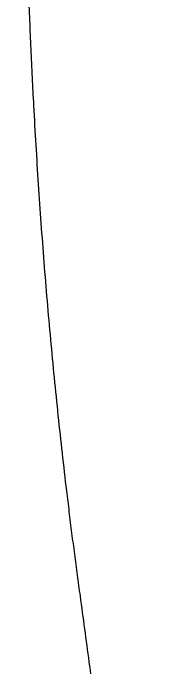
# Model space of a CAD drawing. Header units: inches. Extents: x 0 to 84, y -22 to 124.
# Drawn here: x 21.281 to 22.121, y 12.228 to 15.934 of the extents above; entities that cross this region are included whole.
import ezdxf

# ---------------------------------------------------------------- set-up
doc = ezdxf.new("R2010")
doc.units = ezdxf.units.IN
doc.header["$MEASUREMENT"] = 0
doc.layers.add('1', color=4, linetype='Continuous')

# ---------------------------------------------------------------- blocks, each defined once
blk = doc.blocks.new('2020 RELAY')
at = {"layer": '1', "color": 3, "linetype": 'Continuous', "lineweight": 25}
blk.add_open_spline([(21.8665, 10.6438), (21.8496, 10.768), (21.8157, 11.0164), (21.7649, 11.389), (21.7142, 11.7615), (21.675, 12.0496), (21.6473, 12.2528), (21.6313, 12.3715), (21.6157, 12.4906), (21.6007, 12.6102), (21.5739, 12.8307), (21.5374, 13.1547), (21.4947, 13.5861), (21.4572, 14.0228), (21.4252, 14.4643), (21.4042, 14.8142), (21.391, 15.07), (21.3835, 15.2306), (21.3765, 15.3918), (21.3698, 15.5534), (21.3633, 15.7153), (21.3571, 15.8773), (21.351, 16.0394), (21.3376, 16.4177), (21.3192, 17.0134), (21.3004, 17.8276), (21.2877, 18.6432), (21.2813, 19.4595), (21.281, 20.2762), (21.287, 21.0927), (21.2993, 21.9084), (21.314, 22.5599), (21.3277, 23.0478), (21.3378, 23.3728), (21.3489, 23.6971), (21.3592, 23.9742), (21.3694, 24.2038), (21.3785, 24.3866), (21.3885, 24.5689), (21.3994, 24.7507), (21.4112, 24.9319), (21.4238, 25.1124), (21.4527, 25.4945), (21.5045, 26.0722), (21.5679, 26.6287), (21.613, 26.9763), (21.633, 27.1248), (21.6533, 27.2734), (21.6736, 27.4224), (21.6939, 27.5715), (21.7277, 27.82), (21.7752, 28.1679), (21.8361, 28.6153), (21.8971, 29.0627), (21.9649, 29.5598), (22.0396, 30.1067), (22.0939, 30.5046), (22.1211, 30.7035)], degree=3, knots=[0, 0, 0, 0, 0.019624, 0.039247, 0.05887, 0.078494, 0.08476, 0.090989, 0.0972, 0.103416, 0.109635, 0.131393, 0.153143, 0.17489, 0.196638, 0.218378, 0.226139, 0.233914, 0.241719, 0.24954, 0.257362, 0.265182, 0.273001, 0.28082, 0.319918, 0.359015, 0.398111, 0.437208, 0.476307, 0.515406, 0.554508, 0.593612, 0.609253, 0.624898, 0.640542, 0.656136, 0.66501, 0.673877, 0.682753, 0.691632, 0.70051, 0.709387, 0.718265, 0.757106, 0.795959, 0.803735, 0.811533, 0.819367, 0.827222, 0.835077, 0.84293, 0.86649, 0.890051, 0.913612, 0.937172, 0.968586, 1, 1, 1, 1], dxfattribs=at)

msp = doc.modelspace()

# ---------------------------------------------------------------- block references
msp.add_blockref('2020 RELAY', (0, 0.5))

doc.saveas('drawing.dxf')
